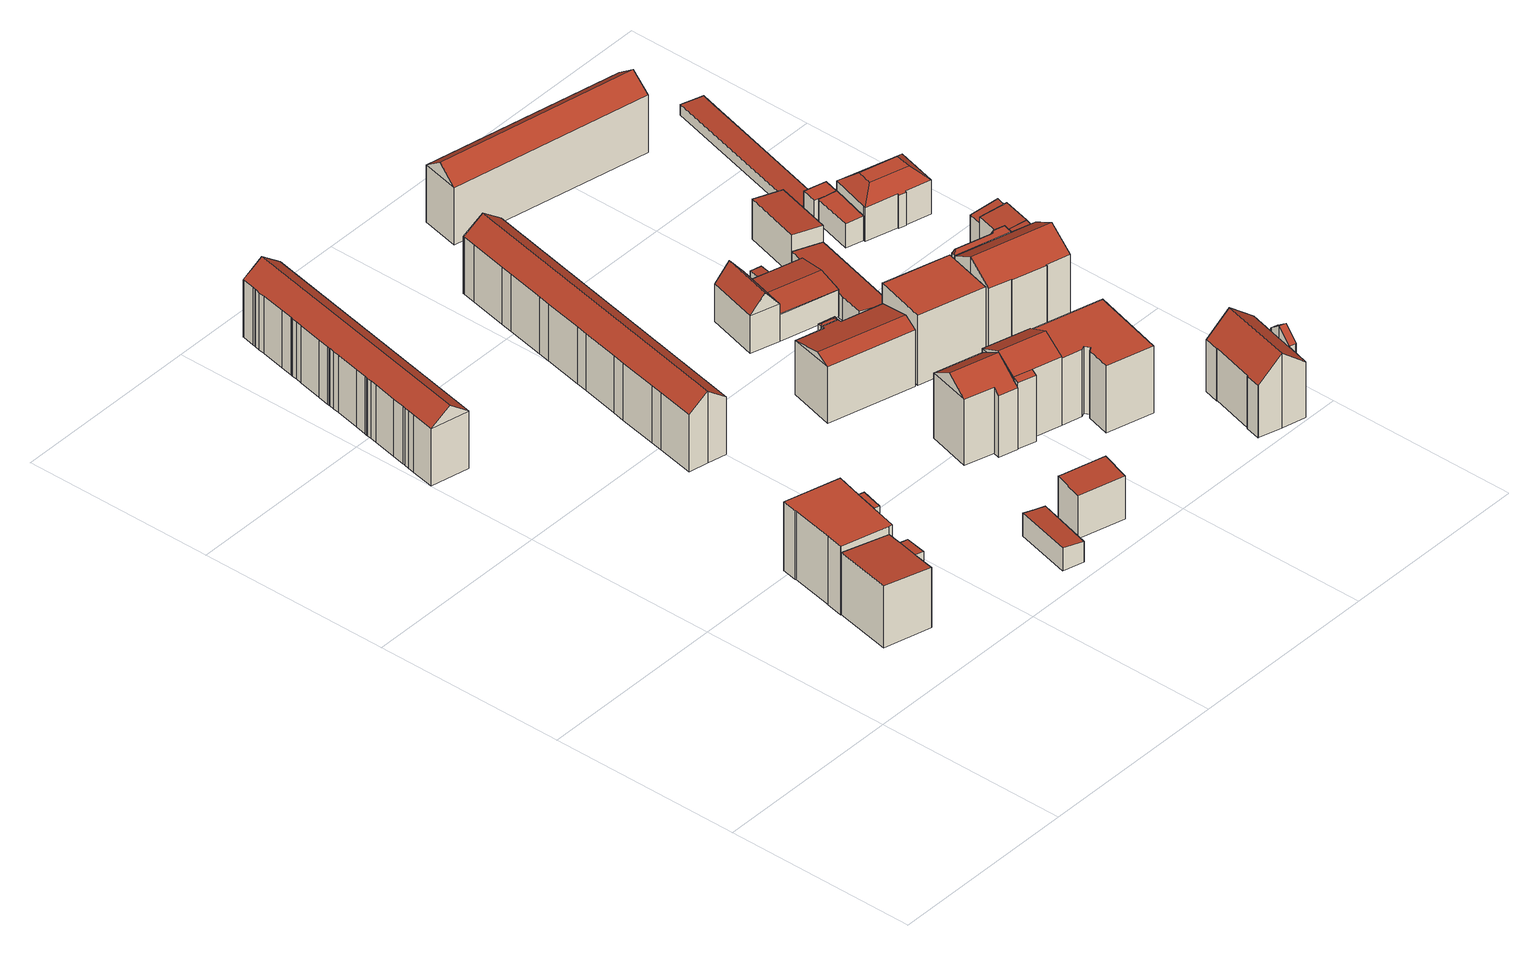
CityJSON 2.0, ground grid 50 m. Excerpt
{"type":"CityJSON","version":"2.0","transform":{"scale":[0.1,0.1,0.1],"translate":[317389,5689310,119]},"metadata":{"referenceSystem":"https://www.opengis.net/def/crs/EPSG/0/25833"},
"CityObjects":{
"building1":{"type":"Building","attributes":{"Gemeindeschluessel":14713000,"Geometrietyp2DReferenz":"3000","function":"31001_9998","roofType":"9999"},"children":["building1-1","building1-2"]},
"building1-1":{"type":"BuildingPart","attributes":{"Dachtyp_tdc":"tdcPolyFlatRoof","Dachneigung":2.86,"QualitaetDacherkennung":73,"Geometrietyp2DReferenz":"3000","roofType":"2100","measuredHeight":17.09},"parents":["building1"],"geometry":[{"type":"MultiSurface","lod":"2","boundaries":[[[0,1,2,3]],[[1,4,5,2]],[[4,6,7,5]],[[6,8,9,7]],[[8,10,11,9]],[[8,6,4,1,0,10]],[[3,2,5,7,9,11]],[[0,3,11,10]]],"semantics":{"surfaces":[{"type":"WallSurface"},{"type":"RoofSurface"},{"type":"GroundSurface"},{"type":"ClosureSurface"}],"values":[0,0,0,0,0,1,2,3]}}]},
"building1-2":{"type":"BuildingPart","attributes":{"Dachtyp_tdc":"tdcPolyFlatRoof","Dachneigung":2.86,"QualitaetDacherkennung":83,"Geometrietyp2DReferenz":"3000","roofType":"2100","measuredHeight":16.48},"parents":["building1"],"geometry":[{"type":"MultiSurface","lod":"2","boundaries":[[[12,0,3,13]],[[10,14,15,11]],[[14,12,13,15]],[[14,10,0,12]],[[13,3,11,15]],[[10,11,3,0]]],"semantics":{"surfaces":[{"type":"WallSurface"},{"type":"RoofSurface"},{"type":"GroundSurface"},{"type":"ClosureSurface"}],"values":[0,0,0,1,2,3]}}]},
"building2":{"type":"Building","attributes":{"Gemeindeschluessel":14713000,"Geometrietyp2DReferenz":"3000","function":"31001_9998","roofType":"9999"},"children":["building2-1","building2-2"]},
"building2-1":{"type":"BuildingPart","attributes":{"Dachtyp_tdc":"tdcPolyFlatRoof","Dachneigung":0,"QualitaetDacherkennung":60,"Geometrietyp2DReferenz":"3000","roofType":"1000","measuredHeight":18.69},"parents":["building2"],"geometry":[{"type":"MultiSurface","lod":"2","boundaries":[[[16,17,18,19]],[[17,20,21,18]],[[20,22,23,21]],[[22,20,17,16]],[[19,18,21,23]],[[19,23,22,16]]],"semantics":{"surfaces":[{"type":"WallSurface"},{"type":"RoofSurface"},{"type":"GroundSurface"},{"type":"ClosureSurface"}],"values":[0,0,0,1,2,3]}}]},
"building2-2":{"type":"BuildingPart","attributes":{"Dachtyp_tdc":"tdcPolyFlatRoof","Dachneigung":0,"QualitaetDacherkennung":60,"Geometrietyp2DReferenz":"3000","roofType":"1000","measuredHeight":18.76},"parents":["building2"],"geometry":[{"type":"MultiSurface","lod":"2","boundaries":[[[24,25,26,27]],[[25,28,29,26]],[[28,30,31,29]],[[28,25,24,32,33,34,35,36,37,38,39,40,41,30]],[[31,19,23,42,43,44,45,46,47,48,49,27,26,29]],[[30,41,19,31]],[[41,16,19]],[[40,39,42,23,22]],[[39,38,43,42]],[[38,37,44,43]],[[37,36,45,44]],[[36,35,46,45]],[[35,34,47,46]],[[34,33,48,47]],[[33,32,49,48]],[[32,24,27,49]],[[22,16,41,40]],[[22,23,19,16]]],"semantics":{"surfaces":[{"type":"WallSurface"},{"type":"RoofSurface"},{"type":"GroundSurface"},{"type":"ClosureSurface"}],"values":[0,0,0,1,2,0,0,0,0,0,0,0,0,0,0,0,0,3]}}]},
"building3":{"type":"Building","attributes":{"Dachtyp_tdc":"tdcFreeFormRoof","Gemeindeschluessel":14713000,"Dachneigung":36.99,"QualitaetDacherkennung":93,"Geometrietyp2DReferenz":"3000","function":"31001_9998","roofType":"5000","measuredHeight":19.59},"geometry":[{"type":"MultiSurface","lod":"2","boundaries":[[[50,51,52,53]],[[51,54,55,52]],[[54,56,57,55]],[[56,58,59,57]],[[58,60,61,59]],[[60,62,63,61]],[[62,64,65,63]],[[64,66,67,65]],[[66,68,69,67]],[[68,70,71,69]],[[70,72,73,71]],[[72,74,75,73]],[[74,76,77,75]],[[76,78,79,77]],[[78,80,81,79]],[[80,82,83,81]],[[82,84,85,83]],[[84,86,87,85]],[[86,88,89,87]],[[88,90,91,89]],[[90,92,93,91]],[[92,94,95,93]],[[94,96,97,95]],[[96,98,99,97]],[[98,100,101,99]],[[100,102,103,101]],[[102,104,105,103]],[[104,106,107,105]],[[106,108,109,107]],[[108,110,111,109]],[[110,112,113,111]],[[112,114,115,113]],[[114,116,117,115]],[[116,50,53,117]],[[118,112,110,108,106,104,102,100,98,96,94,92,90,88,86,84,82,80,78,76,74,72,70,68,66,64,62,60,58,56,54,51,50,119]],[[120,121,118,119]],[[114,121,120,116]],[[112,118,121,114]],[[116,120,119,50]],[[53,52,55,57,59,61,63,65,67,69,71,73,75,77,79,81,83,85,87,89,91,93,95,97,99,101,103,105,107,109,111,113,115,117]]],"semantics":{"surfaces":[{"type":"WallSurface"},{"type":"RoofSurface"},{"type":"GroundSurface"}],"values":[0,0,0,0,0,0,0,0,0,0,0,0,0,0,0,0,0,0,0,0,0,0,0,0,0,0,0,0,0,0,0,0,0,0,1,1,0,0,0,2]}}]},
"building4":{"type":"Building","attributes":{"Dachtyp_tdc":"tdcPolyFlatRoof","Gemeindeschluessel":14713000,"Dachneigung":7.02,"QualitaetDacherkennung":80,"Geometrietyp2DReferenz":"3000","function":"31001_9998","roofType":"2100","measuredHeight":6.35},"geometry":[{"type":"MultiSurface","lod":"2","boundaries":[[[122,123,124,125]],[[123,126,127,124]],[[126,128,129,127]],[[128,130,131,129]],[[130,122,125,131]],[[130,128,126,123,122]],[[125,124,127,129,131]]],"semantics":{"surfaces":[{"type":"WallSurface"},{"type":"RoofSurface"},{"type":"GroundSurface"}],"values":[0,0,0,0,0,1,2]}}]},
"building5":{"type":"Building","attributes":{"Dachtyp_tdc":"tdcPolyFlatRoof","Gemeindeschluessel":14713000,"Dachneigung":5.13,"QualitaetDacherkennung":63,"Geometrietyp2DReferenz":"3000","function":"31001_9998","roofType":"2100","measuredHeight":12.44},"geometry":[{"type":"MultiSurface","lod":"2","boundaries":[[[132,133,134,135]],[[133,136,137,134]],[[136,138,139,137]],[[138,140,141,139]],[[140,132,135,141]],[[140,138,136,133,132]],[[135,134,137,139,141]]],"semantics":{"surfaces":[{"type":"WallSurface"},{"type":"RoofSurface"},{"type":"GroundSurface"}],"values":[0,0,0,0,0,1,2]}}]},
"building6":{"type":"Building","attributes":{"Dachtyp_tdc":"tdcGableRoof","Gemeindeschluessel":14713000,"Dachneigung":36.81,"QualitaetDacherkennung":88,"Geometrietyp2DReferenz":"3000","function":"31001_9998","roofType":"3100","measuredHeight":19.54},"geometry":[{"type":"MultiSurface","lod":"2","boundaries":[[[142,143,144,145]],[[143,146,147,144]],[[146,148,149,147]],[[148,150,151,149]],[[150,152,153,151]],[[152,154,155,153]],[[154,156,157,155]],[[156,158,159,157]],[[158,160,161,159]],[[160,162,163,161]],[[162,164,165,163]],[[164,166,167,165]],[[166,168,169,167]],[[168,170,171,169]],[[170,172,173,171]],[[172,174,175,173]],[[174,176,177,175]],[[176,142,145,177]],[[172,170,168,166,164,162,160,158,156,154,152,150,148,146,143,142]],[[142,176,174,172]],[[145,144,147,149,151,153,155,157,159,161,163,165,167,169,171,173,175,177]]],"semantics":{"surfaces":[{"type":"WallSurface"},{"type":"RoofSurface"},{"type":"GroundSurface"}],"values":[0,0,0,0,0,0,0,0,0,0,0,0,0,0,0,0,0,0,1,1,2]}}]},
"building7":{"type":"Building","attributes":{"Dachtyp_tdc":"tdcFreeFormRoof","Gemeindeschluessel":14713000,"Dachneigung":33.96,"QualitaetDacherkennung":75,"Geometrietyp2DReferenz":"3000","function":"31001_9998","roofType":"5000","measuredHeight":21.82},"geometry":[{"type":"MultiSurface","lod":"2","boundaries":[[[178,179,180,181]],[[179,182,183,180]],[[182,184,185,183]],[[184,186,187,185]],[[186,188,189,187]],[[188,178,181,189]],[[184,190,191,178,188,186]],[[190,182,179,191]],[[179,178,191]],[[184,182,190]],[[181,180,183,185,187,189]]],"semantics":{"surfaces":[{"type":"WallSurface"},{"type":"RoofSurface"},{"type":"GroundSurface"}],"values":[0,0,0,0,0,0,1,1,0,0,2]}}]},
"building8":{"type":"Building","attributes":{"Dachtyp_tdc":"tdcFreeFormRoof","Gemeindeschluessel":14713000,"Dachneigung":15.46,"QualitaetDacherkennung":64,"Geometrietyp2DReferenz":"3000","function":"31001_9998","roofType":"5000","measuredHeight":17.25},"geometry":[{"type":"MultiSurface","lod":"2","boundaries":[[[192,193,194,195]],[[193,196,197,194]],[[196,198,199,197]],[[198,200,201,199]],[[200,202,203,201]],[[202,204,205,203]],[[204,206,207,205]],[[206,192,195,207]],[[198,208,209,200]],[[208,196,193,192,206,204,202,209]],[[198,196,208]],[[202,200,209]],[[195,194,197,199,201,203,205,207]]],"semantics":{"surfaces":[{"type":"WallSurface"},{"type":"RoofSurface"},{"type":"GroundSurface"}],"values":[0,0,0,0,0,0,0,0,1,1,0,0,2]}}]},
"building9":{"type":"Building","attributes":{"Dachtyp_tdc":"tdcFreeFormRoof","Gemeindeschluessel":14713000,"Dachneigung":14.96,"QualitaetDacherkennung":29,"Geometrietyp2DReferenz":"3000","function":"31001_9998","roofType":"5000","measuredHeight":14.38},"geometry":[{"type":"MultiSurface","lod":"2","boundaries":[[[206,210,211,212]],[[210,213,214,211]],[[213,192,215,214]],[[192,206,212,215]],[[216,192,213]],[[217,216,213,210]],[[217,210,206]],[[216,217,206,192]],[[212,211,214,215]]],"semantics":{"surfaces":[{"type":"WallSurface"},{"type":"RoofSurface"},{"type":"GroundSurface"}],"values":[0,0,0,0,1,1,1,1,2]}}]},
"building10":{"type":"Building","attributes":{"Gemeindeschluessel":14713000,"Geometrietyp2DReferenz":"3000","function":"31001_9998","roofType":"9999"},"children":["building10-1","building10-2"]},
"building10-1":{"type":"BuildingPart","attributes":{"Dachtyp_tdc":"tdcPolyFlatRoof","Dachneigung":30.21,"QualitaetDacherkennung":31,"Geometrietyp2DReferenz":"3000","roofType":"2100","measuredHeight":18.94},"parents":["building10"],"geometry":[{"type":"MultiSurface","lod":"2","boundaries":[[[218,219,220,221]],[[222,223,224,225]],[[222,218,221,223]],[[222,225,219,218]],[[221,220,224,223]],[[225,224,220,219]]],"semantics":{"surfaces":[{"type":"WallSurface"},{"type":"RoofSurface"},{"type":"GroundSurface"},{"type":"ClosureSurface"}],"values":[0,0,0,1,2,3]}}]},
"building10-2":{"type":"BuildingPart","attributes":{"Dachtyp_tdc":"tdcGableRoof","Dachneigung":28.11,"QualitaetDacherkennung":53,"Geometrietyp2DReferenz":"3000","roofType":"3100","measuredHeight":22.15},"parents":["building10"],"geometry":[{"type":"MultiSurface","lod":"2","boundaries":[[[226,227,228,229]],[[227,225,224,228]],[[219,230,231,220]],[[230,226,229,231]],[[230,232,233,226]],[[225,227,233,232,219]],[[219,232,230]],[[226,233,227]],[[229,228,224,220,231]],[[220,224,225,219]]],"semantics":{"surfaces":[{"type":"WallSurface"},{"type":"RoofSurface"},{"type":"GroundSurface"},{"type":"ClosureSurface"}],"values":[0,0,0,0,1,1,0,0,2,3]}}]},
"building11":{"type":"Building","attributes":{"Dachtyp_tdc":"tdcFreeFormRoof","Gemeindeschluessel":14713000,"Dachneigung":51.07,"QualitaetDacherkennung":1,"Geometrietyp2DReferenz":"3000","function":"31001_9998","roofType":"5000","measuredHeight":15.04},"geometry":[{"type":"MultiSurface","lod":"2","boundaries":[[[234,235,236,237]],[[235,238,239,236]],[[238,240,241,239]],[[240,234,237,241]],[[242,240,238]],[[243,242,238,235]],[[243,235,234]],[[242,243,234,240]],[[237,236,239,241]]],"semantics":{"surfaces":[{"type":"WallSurface"},{"type":"RoofSurface"},{"type":"GroundSurface"}],"values":[0,0,0,0,0,1,0,1,2]}}]},
"building12":{"type":"Building","attributes":{"Dachtyp_tdc":"tdcPolyFlatRoof","Gemeindeschluessel":14713000,"Dachneigung":0,"QualitaetDacherkennung":35,"Geometrietyp2DReferenz":"3000","function":"31001_9998","roofType":"1000","measuredHeight":18.37},"geometry":[{"type":"MultiSurface","lod":"2","boundaries":[[[244,245,246,247]],[[245,248,249,246]],[[248,250,251,249]],[[250,252,253,251]],[[252,254,255,253]],[[254,256,257,255]],[[256,258,259,257]],[[258,260,261,259]],[[260,244,247,261]],[[260,258,256,254,252,250,248,245,244]],[[247,246,249,251,253,255,257,259,261]]],"semantics":{"surfaces":[{"type":"WallSurface"},{"type":"RoofSurface"},{"type":"GroundSurface"}],"values":[0,0,0,0,0,0,0,0,0,1,2]}}]},
"building13":{"type":"Building","attributes":{"Dachtyp_tdc":"tdcPolyFlatRoof","Gemeindeschluessel":14713000,"Dachneigung":0,"QualitaetDacherkennung":50,"Geometrietyp2DReferenz":"3000","function":"31001_9998","roofType":"1000","measuredHeight":19.2},"geometry":[{"type":"MultiSurface","lod":"2","boundaries":[[[262,263,264,265]],[[263,266,267,264]],[[266,268,269,267]],[[268,262,265,269]],[[268,266,263,262]],[[265,264,267,269]]],"semantics":{"surfaces":[{"type":"WallSurface"},{"type":"RoofSurface"},{"type":"GroundSurface"}],"values":[0,0,0,0,1,2]}}]},
"building14":{"type":"Building","attributes":{"Dachtyp_tdc":"tdcFreeFormRoof","Gemeindeschluessel":14713000,"Dachneigung":11.04,"QualitaetDacherkennung":81,"Geometrietyp2DReferenz":"3000","function":"31001_9998","roofType":"5000","measuredHeight":8.67},"geometry":[{"type":"MultiSurface","lod":"2","boundaries":[[[270,271,241,237]],[[271,272,273,241]],[[272,274,275,273]],[[274,276,277,275]],[[276,278,279,277]],[[278,270,237,279]],[[276,274,272,271,280,281]],[[281,280,282,283]],[[276,281,283,278]],[[278,283,282,270]],[[270,282,280,271]],[[237,241,273,275,277,279]]],"semantics":{"surfaces":[{"type":"WallSurface"},{"type":"RoofSurface"},{"type":"GroundSurface"}],"values":[0,0,0,0,0,0,1,1,0,0,0,2]}}]},
"building15":{"type":"Building","attributes":{"Dachtyp_tdc":"tdcPolyFlatRoof","Gemeindeschluessel":14713000,"Dachneigung":0,"QualitaetDacherkennung":65,"Geometrietyp2DReferenz":"3000","function":"31001_9998","roofType":"1000","measuredHeight":3.19},"geometry":[{"type":"MultiSurface","lod":"2","boundaries":[[[284,285,286,287]],[[285,288,289,286]],[[288,290,291,289]],[[290,284,287,291]],[[290,288,285,284]],[[287,286,289,291]]],"semantics":{"surfaces":[{"type":"WallSurface"},{"type":"RoofSurface"},{"type":"GroundSurface"}],"values":[0,0,0,0,1,2]}}]},
"building16":{"type":"Building","attributes":{"Dachtyp_tdc":"tdcPolyFlatRoof","Gemeindeschluessel":14713000,"Dachneigung":4.77,"QualitaetDacherkennung":63,"Geometrietyp2DReferenz":"3000","function":"31001_9998","roofType":"2100","measuredHeight":6.88},"geometry":[{"type":"MultiSurface","lod":"2","boundaries":[[[292,293,275,294]],[[293,295,273,275]],[[295,296,297,273]],[[296,292,294,297]],[[296,295,293,292]],[[294,275,273,297]]],"semantics":{"surfaces":[{"type":"WallSurface"},{"type":"RoofSurface"},{"type":"GroundSurface"}],"values":[0,0,0,0,1,2]}}]},
"building17":{"type":"Building","attributes":{"Dachtyp_tdc":"tdcPolyFlatRoof","Gemeindeschluessel":14713000,"Dachneigung":7.15,"QualitaetDacherkennung":82,"Geometrietyp2DReferenz":"3000","function":"31001_9998","roofType":"2100","measuredHeight":6.69},"geometry":[{"type":"MultiSurface","lod":"2","boundaries":[[[298,299,300,291]],[[299,301,302,300]],[[301,303,304,302]],[[303,305,306,304]],[[305,307,308,306]],[[307,309,287,308]],[[309,298,291,287]],[[309,307,305,303,301,299,298]],[[291,300,302,304,306,308,287]]],"semantics":{"surfaces":[{"type":"WallSurface"},{"type":"RoofSurface"},{"type":"GroundSurface"}],"values":[0,0,0,0,0,0,0,1,2]}}]},
"building18":{"type":"Building","attributes":{"Gemeindeschluessel":14713000,"Geometrietyp2DReferenz":"3000","function":"31001_9998","roofType":"9999"},"children":["building18-1","building18-2"]},
"building18-1":{"type":"BuildingPart","attributes":{"Dachtyp_tdc":"tdcGableRoof","Dachneigung":38.33,"QualitaetDacherkennung":56,"Geometrietyp2DReferenz":"3000","roofType":"3100","measuredHeight":18.69},"parents":["building18"],"geometry":[{"type":"MultiSurface","lod":"2","boundaries":[[[310,311,312]],[[313,314,315,316,317]],[[314,318,319,315]],[[318,320,321,319]],[[320,322,323,321]],[[322,310,312,323]],[[318,314,313,324]],[[324,325,310,322,320,318]],[[312,326,327,316,315,319,321,323]],[[328,311,310,325]],[[328,326,312,311]],[[329,328,325,324]],[[327,326,328,329]],[[313,317,329,324]],[[317,316,327,329]]],"semantics":{"surfaces":[{"type":"WallSurface"},{"type":"RoofSurface"},{"type":"GroundSurface"},{"type":"ClosureSurface"}],"values":[0,0,0,0,0,0,1,1,2,0,3,0,3,0,3]}}]},
"building18-2":{"type":"BuildingPart","attributes":{"Dachtyp_tdc":"tdcGableRoof","Dachneigung":44.88,"QualitaetDacherkennung":75,"Geometrietyp2DReferenz":"3000","roofType":"3100","measuredHeight":20.32},"parents":["building18"],"geometry":[{"type":"MultiSurface","lod":"2","boundaries":[[[330,331,332,333]],[[331,334,335,332]],[[334,336,337,335]],[[336,338,339,337]],[[338,340,341,339]],[[340,342,343,341]],[[342,344,345,343]],[[344,346,347,345]],[[346,317,316,347]],[[311,348,349,312]],[[348,350,351,349]],[[350,352,353,351]],[[352,354,355,353]],[[354,330,333,355]],[[350,348,311,328,329,317,346,344,342]],[[342,340,338,336,334,331,330,354,352,350]],[[333,332,335,337,339,341,343,345,347,316,327,326,312,349,351,353,355]],[[328,326,327,329]],[[329,327,316,317]],[[311,312,326,328]]],"semantics":{"surfaces":[{"type":"WallSurface"},{"type":"RoofSurface"},{"type":"GroundSurface"},{"type":"ClosureSurface"}],"values":[0,0,0,0,0,0,0,0,0,0,0,0,0,0,1,1,2,3,3,3]}}]},
"building19":{"type":"Building","attributes":{"Dachtyp_tdc":"tdcGableRoof","Gemeindeschluessel":14713000,"Dachneigung":36.64,"QualitaetDacherkennung":86,"Geometrietyp2DReferenz":"3000","function":"31001_9998","roofType":"3100","measuredHeight":19.53},"geometry":[{"type":"MultiSurface","lod":"2","boundaries":[[[356,357,358,359]],[[357,360,361,358]],[[360,362,363,361]],[[362,356,359,363]],[[360,357,364]],[[356,362,365]],[[357,356,365,364]],[[362,360,364,365]],[[359,358,361,363]]],"semantics":{"surfaces":[{"type":"WallSurface"},{"type":"RoofSurface"},{"type":"GroundSurface"}],"values":[0,0,0,0,0,0,1,1,2]}}]},
"building20":{"type":"Building","attributes":{"Gemeindeschluessel":14713000,"Geometrietyp2DReferenz":"3000","function":"31001_9998","roofType":"9999"},"children":["building20-1","building20-2","building20-3","building20-4"]},
"building20-1":{"type":"BuildingPart","attributes":{"Dachtyp_tdc":"tdcFreeFormRoof","Dachneigung":68.1,"QualitaetDacherkennung":12,"Geometrietyp2DReferenz":"3000","roofType":"5000","measuredHeight":20.83},"parents":["building20"],"geometry":[{"type":"MultiSurface","lod":"2","boundaries":[[[366,367,368,369,370]],[[367,371,372,368]],[[371,373,374,372]],[[373,375,376,374]],[[375,377,378,379,376]],[[380,377,375]],[[381,380,375,373]],[[382,381,373,371]],[[383,382,371,367]],[[383,367,366]],[[380,381,382,383,366,377]],[[369,368,372,374,376,379]],[[370,378,377,366]],[[370,369,379,378]]],"semantics":{"surfaces":[{"type":"WallSurface"},{"type":"RoofSurface"},{"type":"GroundSurface"},{"type":"ClosureSurface"}],"values":[0,0,0,0,0,1,1,1,1,1,1,2,0,3]}}]},
"building20-2":{"type":"BuildingPart","attributes":{"Dachtyp_tdc":"tdcPolyFlatRoof","Dachneigung":4.24,"QualitaetDacherkennung":60,"Geometrietyp2DReferenz":"3000","roofType":"2100","measuredHeight":17},"parents":["building20"],"geometry":[{"type":"MultiSurface","lod":"2","boundaries":[[[384,385,386,387]],[[388,389,390,391]],[[389,388,385,384,392]],[[387,386,391,390]],[[388,391,386,385]],[[387,390,389,392,384]]],"semantics":{"surfaces":[{"type":"WallSurface"},{"type":"RoofSurface"},{"type":"GroundSurface"},{"type":"ClosureSurface"}],"values":[0,0,1,2,3,3]}}]},
"building20-3":{"type":"BuildingPart","attributes":{"Dachtyp_tdc":"tdcPolyFlatRoof","Dachneigung":5.42,"QualitaetDacherkennung":70,"Geometrietyp2DReferenz":"3000","roofType":"2100","measuredHeight":17.1},"parents":["building20"],"geometry":[{"type":"MultiSurface","lod":"2","boundaries":[[[393,394,395,396]],[[394,397,398,395]],[[397,399,384,387,398]],[[389,400,401,390]],[[400,393,396,401]],[[400,389,392,399,397,394,393]],[[396,395,398,387,390,401]],[[392,384,399]],[[389,390,387,384,392]]],"semantics":{"surfaces":[{"type":"WallSurface"},{"type":"RoofSurface"},{"type":"GroundSurface"},{"type":"ClosureSurface"}],"values":[0,0,0,0,0,1,2,0,3]}}]},
"building20-4":{"type":"BuildingPart","attributes":{"Dachtyp_tdc":"tdcGableRoof","Dachneigung":31.5,"QualitaetDacherkennung":33,"Geometrietyp2DReferenz":"3000","roofType":"3100","measuredHeight":22.63},"parents":["building20"],"geometry":[{"type":"MultiSurface","lod":"2","boundaries":[[[402,403,404,386,385]],[[403,405,406,404]],[[405,407,408,406]],[[407,409,410,408]],[[409,411,412,410]],[[411,413,414,412]],[[413,415,416,414]],[[415,417,418,416]],[[417,419,420,418]],[[419,370,369,420]],[[378,421,388,391,379]],[[419,417,415,413,411,409,407,405]],[[405,403,402,421,378,370,419]],[[391,386,404,406,408,410,412,414,416,418,420,369,379]],[[402,385,388,421]],[[385,386,391,388]],[[378,379,369,370]]],"semantics":{"surfaces":[{"type":"WallSurface"},{"type":"RoofSurface"},{"type":"GroundSurface"},{"type":"ClosureSurface"}],"values":[0,0,0,0,0,0,0,0,0,0,0,1,1,2,0,3,3]}}]},
"building21":{"type":"Building","attributes":{"Dachtyp_tdc":"tdcPolyFlatRoof","Gemeindeschluessel":14713000,"Dachneigung":7.14,"QualitaetDacherkennung":78,"Geometrietyp2DReferenz":"3000","function":"31001_9998","roofType":"2100","measuredHeight":11.01},"geometry":[{"type":"MultiSurface","lod":"2","boundaries":[[[422,423,424,425]],[[423,426,427,424]],[[426,428,429,427]],[[428,422,425,429]],[[428,426,423,422]],[[425,424,427,429]]],"semantics":{"surfaces":[{"type":"WallSurface"},{"type":"RoofSurface"},{"type":"GroundSurface"}],"values":[0,0,0,0,1,2]}}]},
"building22":{"type":"Building","attributes":{"Gemeindeschluessel":14713000,"Geometrietyp2DReferenz":"3000","function":"31001_9998","roofType":"9999"},"children":["building22-1","building22-2"]},
"building22-1":{"type":"BuildingPart","attributes":{"Dachtyp_tdc":"tdcPolyFlatRoof","Dachneigung":0,"QualitaetDacherkennung":59,"Geometrietyp2DReferenz":"3000","roofType":"1000","measuredHeight":6.62},"parents":["building22"],"geometry":[{"type":"MultiSurface","lod":"2","boundaries":[[[430,431,432,433]],[[431,434,435,432]],[[436,437,438]],[[436,439,440,437]],[[439,441,442,440]],[[441,430,433,442]],[[441,439,436,443,434,431,430]],[[433,432,435,437,440,442]],[[438,443,436]],[[437,435,434,443,438]]],"semantics":{"surfaces":[{"type":"WallSurface"},{"type":"RoofSurface"},{"type":"GroundSurface"},{"type":"ClosureSurface"}],"values":[0,0,0,0,0,0,1,2,0,3]}}]},
"building22-2":{"type":"BuildingPart","attributes":{"Dachtyp_tdc":"tdcPolyFlatRoof","Dachneigung":2.6,"QualitaetDacherkennung":67,"Geometrietyp2DReferenz":"3000","roofType":"2100","measuredHeight":6.74},"parents":["building22"],"geometry":[{"type":"MultiSurface","lod":"2","boundaries":[[[444,445,446,435,434]],[[445,447,448,446]],[[447,438,437,448]],[[447,445,444,443,438]],[[435,446,448,437]],[[434,443,444]],[[435,437,438,443,434]]],"semantics":{"surfaces":[{"type":"WallSurface"},{"type":"RoofSurface"},{"type":"GroundSurface"},{"type":"ClosureSurface"}],"values":[0,0,0,1,2,0,3]}}]},
"building23":{"type":"Building","attributes":{"Dachtyp_tdc":"tdcPolyFlatRoof","Gemeindeschluessel":14713000,"Dachneigung":9.54,"QualitaetDacherkennung":40,"Geometrietyp2DReferenz":"3000","function":"31001_9998","roofType":"2100","measuredHeight":15.53},"geometry":[{"type":"MultiSurface","lod":"2","boundaries":[[[449,450,451,452]],[[450,453,454,451]],[[453,455,456,454]],[[455,449,452,456]],[[455,453,450,449]],[[452,451,454,456]]],"semantics":{"surfaces":[{"type":"WallSurface"},{"type":"RoofSurface"},{"type":"GroundSurface"}],"values":[0,0,0,0,1,2]}}]},
"building24":{"type":"Building","attributes":{"Dachtyp_tdc":"tdcCutTentRoof","Gemeindeschluessel":14713000,"Dachneigung":40.96,"QualitaetDacherkennung":86,"Geometrietyp2DReferenz":"3000","function":"31001_9998","roofType":"9999","measuredHeight":12.34},"geometry":[{"type":"MultiSurface","lod":"2","boundaries":[[[457,458,459,460]],[[458,461,462,459]],[[461,463,464,462]],[[463,465,466,464]],[[465,467,468,466]],[[467,469,470,468]],[[469,471,446,470]],[[471,472,435,446]],[[472,457,460,435]],[[457,472,473,474]],[[458,457,474,475]],[[469,467,465,463,461,458,475,476]],[[472,471,469,476,473]],[[476,475,474,473]],[[460,459,462,464,466,468,470,446,435]]],"semantics":{"surfaces":[{"type":"WallSurface"},{"type":"RoofSurface"},{"type":"GroundSurface"}],"values":[0,0,0,0,0,0,0,0,0,1,1,1,1,1,2]}}]},
"building25":{"type":"Building","attributes":{"Dachtyp_tdc":"tdcPolyFlatRoof","Gemeindeschluessel":14713000,"Dachneigung":3.92,"QualitaetDacherkennung":86,"Geometrietyp2DReferenz":"3000","function":"31001_2463","roofType":"2100","measuredHeight":2.89},"geometry":[{"type":"MultiSurface","lod":"2","boundaries":[[[477,478,479,442]],[[478,480,481,479]],[[480,482,483,481]],[[482,484,485,483]],[[484,486,487,485]],[[486,488,433,487]],[[488,477,442,433]],[[488,486,484,482,480,478,477]],[[442,479,481,483,485,487,433]]],"semantics":{"surfaces":[{"type":"WallSurface"},{"type":"RoofSurface"},{"type":"GroundSurface"}],"values":[0,0,0,0,0,0,0,1,2]}}]}
},
"vertices":[
[339,197,171],[328,141,171],[328,141,6],[339,197,6],[206,173,177],[206,173,6],[236,319,177],[236,319,6],[357,287,171],[357,287,6],[350,250,171],[350,250,6],
[361,192,170],[361,192,6],[371,246,170],[371,246,6],
[399,411,192],[414,407,192],[414,407,5],[399,411,5],[399,349,192],[399,349,5],[384,353,192],[384,353,5],
[266,476,193],[274,516,193],[274,516,5],[266,476,5],[277,516,193],[277,516,5],[417,478,193],[417,478,5],[268,475,193],[245,363,193],[244,364,193],[235,320,193],[236,319,193],[357,287,193],[366,285,193],[383,353,193],[384,353,193],[399,411,193],[383,353,5],[366,285,5],[357,287,5],[236,319,5],[235,320,5],[244,364,5],[245,363,5],[268,475,5],
[3,1288,162],[15,1349,162],[15,1349,5],[3,1288,5],[19,1366,162],[19,1366,5],[21,1378,162],[21,1378,5],[22,1380,162],[22,1380,5],[23,1385,162],[23,1385,5],[29,1417,162],[29,1417,5],[42,1479,162],[42,1479,5],[46,1496,162],[46,1496,5],[48,1507,162],[48,1507,5],[48,1510,162],[48,1510,5],[50,1516,162],[50,1516,5],[56,1546,162],[56,1546,5],[69,1608,162],[69,1608,5],[72,1625,162],[72,1625,5],[75,1638,162],[75,1638,5],[75,1640,162],[75,1640,5],[76,1645,162],[76,1645,5],[82,1675,162],[82,1675,5],[95,1738,162],[95,1738,5],[99,1754,162],[99,1754,5],[101,1766,162],[101,1766,5],[102,1769,162],[102,1769,5],[103,1773,162],[103,1773,5],[109,1804,162],[109,1804,5],[122,1866,162],[122,1866,5],[125,1882,162],[125,1882,5],[128,1895,162],[128,1895,5],[128,1897,162],[128,1897,5],[130,1904,162],[130,1904,5],[136,1935,162],[136,1935,5],[137,1938,162],[137,1938,5],[236,1918,162],[236,1918,5],[103,1267,162],[103,1267,5],[187,1928,201],[54,1278,201],[103,1267,163],[236,1918,163],
[660,52,73],[697,197,73],[697,197,10],[660,52,10],[731,188,69],[731,188,10],[755,182,66],[755,182,10],[714,37,66],[714,37,10],
[767,101,128],[787,173,134],[787,173,10],[767,101,10],[794,171,134],[794,171,10],[907,141,134],[907,141,10],[887,68,128],[887,68,10],
[453,885,202],[402,895,163],[402,895,6],[453,885,6],[422,992,163],[422,992,6],[428,1022,163],[428,1022,6],[448,1122,162],[448,1122,6],[455,1154,162],[455,1154,6],[475,1251,162],[475,1251,6],[481,1280,162],[481,1280,6],[501,1380,162],[501,1380,6],[508,1411,162],[508,1411,6],[528,1510,162],[528,1510,6],[534,1540,162],[534,1540,6],[554,1638,162],[554,1638,6],[561,1670,162],[561,1670,6],[562,1675,162],[562,1675,6],[614,1664,202],[614,1664,6],[663,1654,164],[663,1654,6],[502,875,164],[502,875,6],
[806,457,188],[837,570,185],[837,570,7],[806,457,7],[960,537,185],[960,537,7],[924,406,176],[924,406,7],[876,419,176],[876,419,7],[881,436,187],[881,436,7],[944,477,225],[821,511,225],
[876,877,153],[873,865,156],[873,865,8],[876,877,8],[979,837,156],[979,837,8],[947,717,164],[947,717,8],[725,776,164],[725,776,8],[757,897,156],[757,897,8],[831,877,156],[831,877,8],[834,888,153],[834,888,8],[957,753,180],[735,813,180],
[837,900,153],[837,900,11],[834,888,11],[879,889,153],[879,889,11],[876,877,11],[871,885,155],[841,893,155],
[924,406,189],[928,420,197],[928,420,8],[924,406,8],[971,393,189],[971,393,8],[974,407,8],[974,407,197],
[1081,504,197],[1049,387,197],[1049,387,8],[1081,504,8],[960,537,197],[960,537,8],[944,478,229],[1065,446,229],
[874,1041,114],[800,1061,114],[800,1061,11],[874,1041,11],[836,1194,114],[836,1194,11],[910,1174,114],[910,1174,11],[873,1184,161],[837,1051,161],
[1091,296,193],[1108,358,193],[1108,358,9],[1091,296,9],[1119,364,193],[1119,364,9],[1111,378,193],[1111,378,9],[1101,373,193],[1101,373,9],[1049,387,193],[1049,387,9],[1081,504,193],[1081,504,9],[1264,455,193],[1264,455,9],[1211,264,193],[1211,264,9],
[954,716,200],[990,848,200],[990,848,8],[954,716,8],[1161,802,200],[1161,802,8],[1126,670,200],[1126,670,8],
[874,1041,84],[910,1174,84],[948,1164,84],[948,1164,11],[977,1156,84],[977,1156,11],[1058,1134,84],[1058,1134,11],[1023,1001,84],[1023,1001,11],[892,1105,97],[1040,1065,97],[874,1041,86],[1023,1001,86],
[1080,903,41],[1068,860,41],[1068,860,9],[1080,903,9],[993,880,41],[993,880,9],[1002,924,41],[1002,924,9],
[985,1188,77],[977,1156,80],[985,1188,11],[948,1164,80],[957,1196,77],[957,1196,11],
[1002,924,76],[1019,985,76],[1019,985,9],[1023,1001,76],[1023,1001,9],[1058,1134,76],[1058,1134,9],[1068,1172,76],[1068,1172,9],[1147,1151,66],[1147,1151,9],[1080,903,66],
[1429,62,166],[1429,62,162],[1429,62,9],[1446,131,171],[1463,126,171],[1463,126,9],[1446,131,9],[1446,131,162],[1455,95,196],[1455,95,9],[1445,58,166],[1445,58,9],[1443,58,166],[1443,58,9],[1438,100,196],[1428,62,166],[1428,62,9],[1438,100,9],[1428,62,162],[1438,100,162],
[1302,75,151],[1303,75,152],[1303,75,9],[1302,75,9],[1333,188,153],[1333,188,9],[1332,188,151],[1332,188,9],[1342,227,152],[1342,227,9],[1343,226,153],[1343,226,9],[1401,211,213],[1401,211,9],[1462,194,162],[1462,194,9],[1445,131,163],[1445,131,9],[1413,3,162],[1413,3,9],[1352,19,213],[1352,19,9],[1293,35,152],[1293,35,9],[1292,35,151],[1292,35,9],
[697,1897,166],[1216,1791,166],[1216,1791,9],[697,1897,9],[1196,1691,166],[1196,1691,9],[676,1798,166],[676,1798,9],[1206,1742,204],[687,1848,204],
[1167,793,199],[1169,803,199],[1169,803,9],[1167,793,9],[1167,793,197],[1266,777,199],[1266,777,9],[1268,781,199],[1268,781,9],[1306,771,199],[1306,771,9],[1310,755,199],[1310,755,197],[1310,755,9],[1300,765,217],[1272,772,217],[1269,771,211],[1173,797,211],
[1382,772,179],[1373,738,179],[1373,738,9],[1382,772,9],[1317,753,174],[1326,787,174],[1326,787,9],[1317,753,9],[1337,784,175],
[1314,799,173],[1330,862,173],[1330,862,9],[1314,799,9],[1400,844,180],[1400,844,9],[1382,772,180],[1321,788,174],[1321,788,9],
[1373,738,197],[1368,721,208],[1368,721,9],[1357,679,235],[1357,679,9],[1339,611,192],[1339,611,9],[1278,627,192],[1278,627,9],[1278,625,191],[1278,625,9],[1190,649,191],[1190,649,9],[1190,651,192],[1190,651,9],[1133,667,192],[1133,667,9],[1151,734,235],[1151,734,9],[1317,753,197],
[1147,1151,112],[1068,1172,122],[1068,1172,12],[1147,1151,12],[1108,1319,122],[1108,1319,12],[1186,1298,112],[1186,1298,12],
[1279,1275,83],[1296,1270,83],[1296,1270,17],[1279,1275,17],[1286,1231,83],[1286,1231,17],[1239,1243,83],[1239,1243,17],[1239,1243,82],[1229,1246,83],[1229,1246,17],[1239,1285,83],[1239,1285,17],[1260,1238,83],
[1286,1231,84],[1256,1129,84],[1256,1129,17],[1211,1141,82],[1211,1141,17],
[1340,897,155],[1410,878,168],[1410,878,12],[1340,897,12],[1400,844,168],[1400,844,12],[1330,862,155],[1330,862,12],
[1451,1186,110],[1422,1078,110],[1422,1078,17],[1451,1186,17],[1357,1095,110],[1357,1095,17],[1356,1093,108],[1356,1093,17],[1337,1098,108],[1337,1098,17],[1337,1101,110],[1337,1101,17],[1255,1123,110],[1255,1123,17],[1256,1129,110],[1286,1231,110],[1311,1188,140],[1409,1162,140],[1398,1121,141],[1299,1148,141],
[1239,1285,44],[1220,1290,46],[1220,1290,17],[1333,1717,46],[1333,1717,17],[1393,1702,42],[1393,1702,17],[1381,1659,42],[1381,1659,17],[1353,1552,42],[1353,1552,17],[1279,1275,42]
]}
